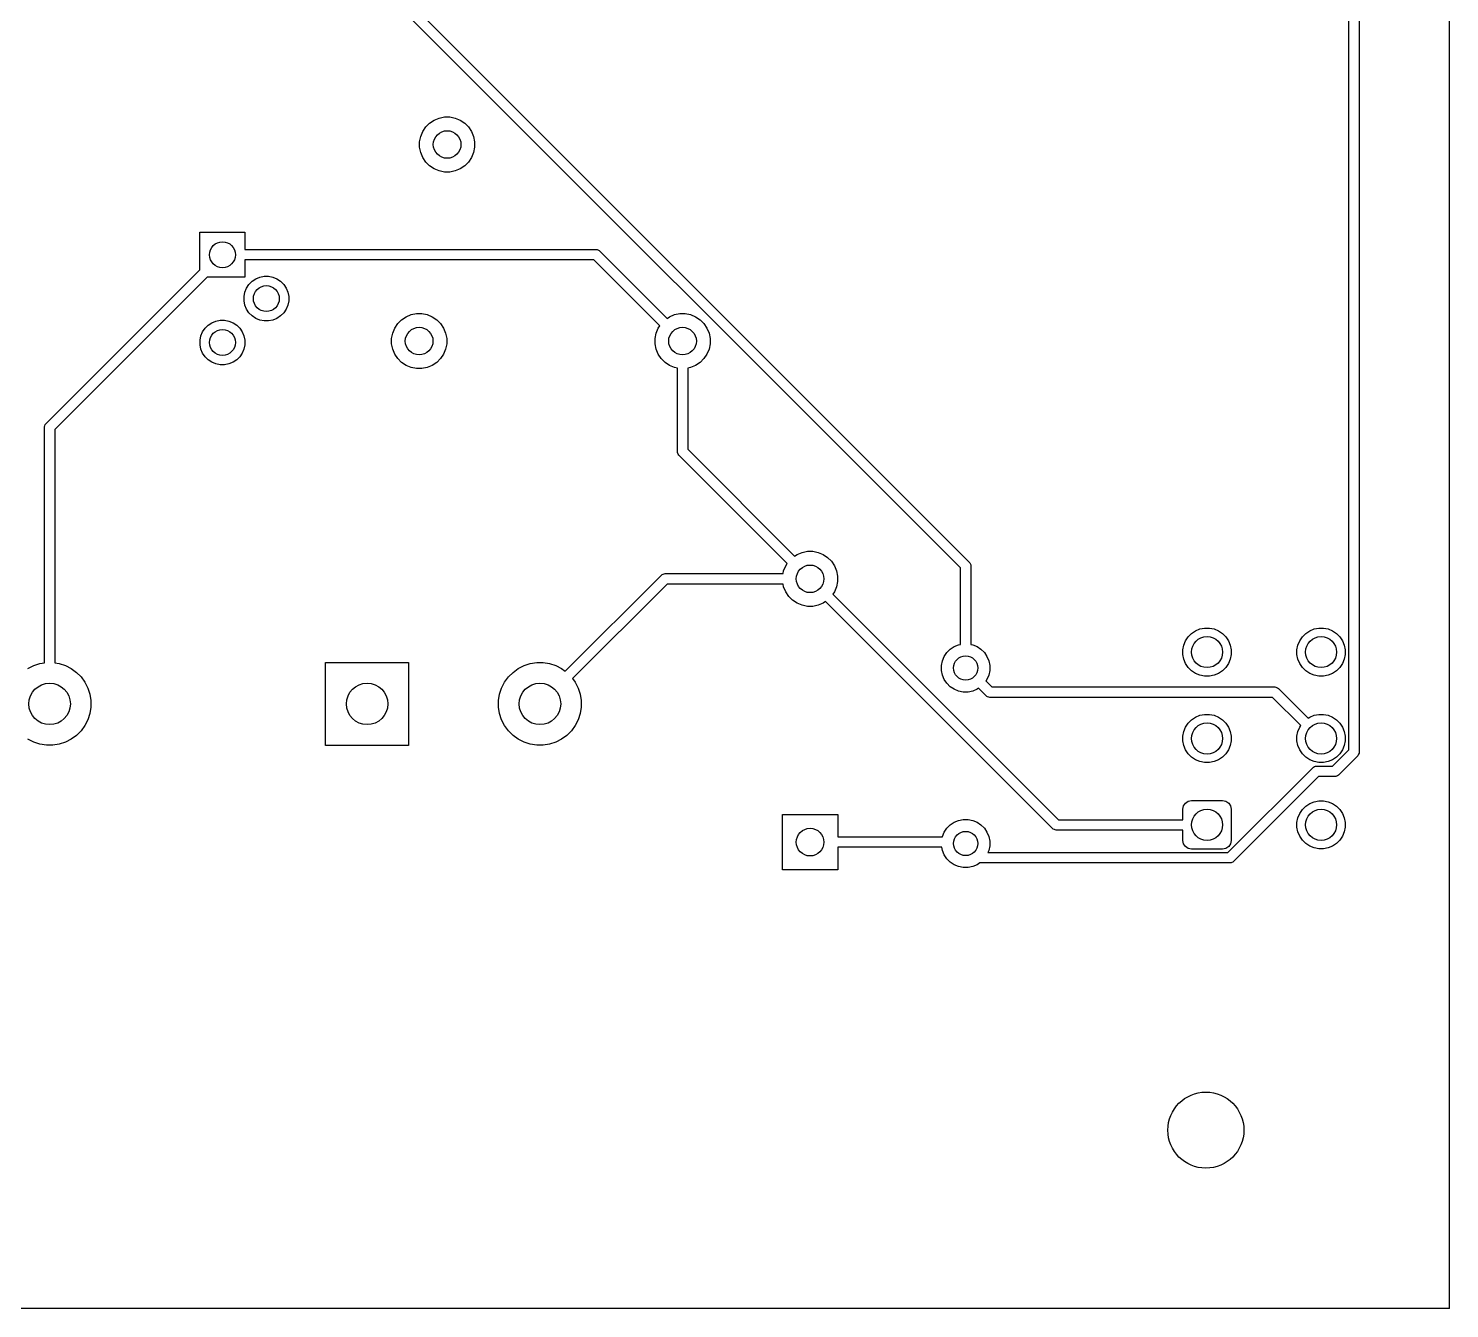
# Model space of a CAD drawing. Extents: x 119.8 to 199.8, y -185.2 to -95.2.
# Drawn here: x 158.64 to 199.76, y -185.16 to -148.11 of the extents above; entities that cross this region are included whole.
import ezdxf

# ---------------------------------------------------------------- set-up
doc = ezdxf.new("R2010")
doc.units = 0
doc.layers.add('BLACK', color=7, linetype='CONTINUOUS')

msp = doc.modelspace()

# ---------------------------------------------------------------- linework, layer by layer
at = {"layer": 'BLACK', "linetype": 'CONTINUOUS'}
for p, q in [((199.7556, -185.1644), (199.7556, -95.1644)), ((196.8407, -168.996848), (196.8407, -131.961632)), ((197.1407, -131.8995), (197.1407, -169.05898)), ((185.6056, -163.726532), (163.693468, -141.8144)), ((163.861666, -141.558334), (185.861666, -163.558334)), ((170.137192, -150.966885), (170.248085, -150.855992)), ((170.248085, -150.855992), (170.378483, -150.768863)), ((170.378483, -150.768863), (170.523372, -150.708848)), ((170.523372, -150.708848), (170.677186, -150.678252)), ((170.677186, -150.678252), (170.834014, -150.678252)), ((170.834014, -150.678252), (170.987828, -150.708848)), ((170.987828, -150.708848), (171.132717, -150.768863)), ((171.132717, -150.768863), (171.263115, -150.855992)), ((171.263115, -150.855992), (171.374008, -150.966885)), ((169.959452, -151.395986), (169.990048, -151.242172)), ((169.990048, -151.242172), (170.050063, -151.097283)), ((170.050063, -151.097283), (170.137192, -150.966885)), ((171.374008, -150.966885), (171.461137, -151.097283)), ((171.461137, -151.097283), (171.521152, -151.242172)), ((171.521152, -151.242172), (171.551748, -151.395986)), ((169.959452, -151.552814), (169.959452, -151.395986)), ((169.990048, -151.706628), (169.959452, -151.552814)), ((170.050063, -151.851517), (169.990048, -151.706628)), ((171.521152, -151.706628), (171.461137, -151.851517)), ((171.551748, -151.552814), (171.521152, -151.706628)), ((171.551748, -151.395986), (171.551748, -151.552814)), ((170.137192, -151.981915), (170.050063, -151.851517)), ((170.248085, -152.092808), (170.137192, -151.981915)), ((170.378483, -152.179937), (170.248085, -152.092808)), ((171.263115, -152.092808), (171.132717, -152.179937)), ((171.374008, -151.981915), (171.263115, -152.092808)), ((171.461137, -151.851517), (171.374008, -151.981915)), ((170.523372, -152.239952), (170.378483, -152.179937)), ((170.677186, -152.270548), (170.523372, -152.239952)), ((170.834014, -152.270548), (170.677186, -152.270548)), ((170.987828, -152.239952), (170.834014, -152.270548)), ((171.132717, -152.179937), (170.987828, -152.239952)), ((163.6056, -155.102268), (163.6056, -154.0144)), ((163.6056, -154.0144), (164.9056, -154.0144)), ((164.9056, -154.0144), (164.9056, -154.5144)), ((164.9056, -154.5144), (175.0656, -154.5144)), ((175.0656, -154.5144), (175.094864, -154.517282)), ((175.094864, -154.517282), (175.117261, -154.526559)), ((175.117261, -154.526559), (175.148935, -154.539679)), ((175.148935, -154.539679), (175.171666, -154.558334)), ((175.171666, -154.558334), (177.118773, -156.505441)), ((175.003468, -154.8144), (164.9056, -154.8144)), ((164.9056, -154.8144), (164.9056, -155.3144)), ((176.906641, -156.717573), (175.003468, -154.8144)), ((159.149534, -159.558334), (163.6056, -155.102268)), ((163.817732, -155.3144), (159.4056, -159.726532)), ((164.9056, -155.3144), (163.817732, -155.3144)), ((165.113244, -155.431943), (165.219192, -155.361151)), ((165.219192, -155.361151), (165.336915, -155.312389)), ((165.336915, -155.312389), (165.461889, -155.28753)), ((165.461889, -155.28753), (165.589311, -155.28753)), ((165.589311, -155.28753), (165.714285, -155.312389)), ((165.714285, -155.312389), (165.832008, -155.361151)), ((165.832008, -155.361151), (165.937956, -155.431943)), ((164.87873, -155.870689), (164.903589, -155.745715)), ((164.903589, -155.745715), (164.952351, -155.627992)), ((164.952351, -155.627992), (165.023143, -155.522044)), ((165.023143, -155.522044), (165.113244, -155.431943)), ((165.937956, -155.431943), (166.028057, -155.522044)), ((166.028057, -155.522044), (166.098849, -155.627992)), ((166.098849, -155.627992), (166.147611, -155.745715)), ((166.147611, -155.745715), (166.17247, -155.870689)), ((164.87873, -155.998111), (164.87873, -155.870689)), ((164.903589, -156.123085), (164.87873, -155.998111)), ((164.952351, -156.240808), (164.903589, -156.123085)), ((166.147611, -156.123085), (166.098849, -156.240808)), ((166.17247, -155.998111), (166.147611, -156.123085)), ((166.17247, -155.870689), (166.17247, -155.998111)), ((163.843244, -156.701943), (163.949192, -156.631151)), ((163.949192, -156.631151), (164.066915, -156.582389)), ((164.066915, -156.582389), (164.191889, -156.55753)), ((164.191889, -156.55753), (164.319311, -156.55753)), ((164.319311, -156.55753), (164.444285, -156.582389)), ((164.444285, -156.582389), (164.562008, -156.631151)), ((164.562008, -156.631151), (164.667956, -156.701943)), ((165.023143, -156.346756), (164.952351, -156.240808)), ((165.113244, -156.436857), (165.023143, -156.346756)), ((165.219192, -156.507649), (165.113244, -156.436857)), ((165.336915, -156.556411), (165.219192, -156.507649)), ((165.461889, -156.58127), (165.336915, -156.556411)), ((165.589311, -156.58127), (165.461889, -156.58127)), ((165.714285, -156.556411), (165.589311, -156.58127)), ((165.832008, -156.507649), (165.714285, -156.556411)), ((165.937956, -156.436857), (165.832008, -156.507649)), ((166.028057, -156.346756), (165.937956, -156.436857)), ((166.098849, -156.240808), (166.028057, -156.346756)), ((169.327192, -156.656885), (169.438085, -156.545992)), ((169.438085, -156.545992), (169.568483, -156.458863)), ((169.568483, -156.458863), (169.713372, -156.398848)), ((169.713372, -156.398848), (169.867186, -156.368252)), ((169.867186, -156.368252), (170.024014, -156.368252)), ((170.024014, -156.368252), (170.177828, -156.398848)), ((170.177828, -156.398848), (170.322717, -156.458863)), ((170.322717, -156.458863), (170.453115, -156.545992)), ((170.453115, -156.545992), (170.564008, -156.656885)), ((177.118773, -156.505441), (177.188483, -156.458863)), ((177.188483, -156.458863), (177.333372, -156.398848)), ((177.333372, -156.398848), (177.487186, -156.368252)), ((177.487186, -156.368252), (177.644014, -156.368252)), ((177.644014, -156.368252), (177.797828, -156.398848)), ((177.797828, -156.398848), (177.942717, -156.458863)), ((177.942717, -156.458863), (178.073115, -156.545992)), ((178.073115, -156.545992), (178.184008, -156.656885)), ((163.60873, -157.140689), (163.633589, -157.015715)), ((163.633589, -157.015715), (163.682351, -156.897992)), ((163.682351, -156.897992), (163.753143, -156.792044)), ((163.753143, -156.792044), (163.843244, -156.701943)), ((164.667956, -156.701943), (164.758057, -156.792044)), ((164.758057, -156.792044), (164.828849, -156.897992)), ((164.828849, -156.897992), (164.877611, -157.015715)), ((164.877611, -157.015715), (164.90247, -157.140689)), ((169.149452, -157.085986), (169.180048, -156.932172)), ((169.180048, -156.932172), (169.240063, -156.787283)), ((169.240063, -156.787283), (169.327192, -156.656885)), ((170.564008, -156.656885), (170.651137, -156.787283)), ((170.651137, -156.787283), (170.711152, -156.932172)), ((170.711152, -156.932172), (170.741748, -157.085986)), ((176.769452, -157.085986), (176.800048, -156.932172)), ((176.800048, -156.932172), (176.860063, -156.787283)), ((176.860063, -156.787283), (176.906641, -156.717573)), ((178.184008, -156.656885), (178.271137, -156.787283)), ((178.271137, -156.787283), (178.331152, -156.932172)), ((178.331152, -156.932172), (178.361748, -157.085986)), ((163.60873, -157.268111), (163.60873, -157.140689)), ((163.633589, -157.393085), (163.60873, -157.268111)), ((163.682351, -157.510808), (163.633589, -157.393085)), ((164.877611, -157.393085), (164.828849, -157.510808)), ((164.90247, -157.268111), (164.877611, -157.393085)), ((164.90247, -157.140689), (164.90247, -157.268111)), ((169.149452, -157.242814), (169.149452, -157.085986)), ((169.180048, -157.396628), (169.149452, -157.242814)), ((169.240063, -157.541517), (169.180048, -157.396628)), ((170.711152, -157.396628), (170.651137, -157.541517)), ((170.741748, -157.242814), (170.711152, -157.396628)), ((170.741748, -157.085986), (170.741748, -157.242814)), ((176.769452, -157.242814), (176.769452, -157.085986)), ((176.800048, -157.396628), (176.769452, -157.242814)), ((176.860063, -157.541517), (176.800048, -157.396628)), ((178.331152, -157.396628), (178.271137, -157.541517)), ((178.361748, -157.242814), (178.331152, -157.396628)), ((178.361748, -157.085986), (178.361748, -157.242814)), ((163.753143, -157.616756), (163.682351, -157.510808)), ((163.843244, -157.706857), (163.753143, -157.616756)), ((163.949192, -157.777649), (163.843244, -157.706857)), ((164.066915, -157.826411), (163.949192, -157.777649)), ((164.191889, -157.85127), (164.066915, -157.826411)), ((164.319311, -157.85127), (164.191889, -157.85127)), ((164.444285, -157.826411), (164.319311, -157.85127)), ((164.562008, -157.777649), (164.444285, -157.826411)), ((164.667956, -157.706857), (164.562008, -157.777649)), ((164.758057, -157.616756), (164.667956, -157.706857)), ((164.828849, -157.510808), (164.758057, -157.616756)), ((169.327192, -157.671915), (169.240063, -157.541517)), ((169.438085, -157.782808), (169.327192, -157.671915)), ((169.568483, -157.869937), (169.438085, -157.782808)), ((169.713372, -157.929952), (169.568483, -157.869937)), ((170.322717, -157.869937), (170.177828, -157.929952)), ((170.453115, -157.782808), (170.322717, -157.869937)), ((170.564008, -157.671915), (170.453115, -157.782808)), ((170.651137, -157.541517), (170.564008, -157.671915)), ((176.947192, -157.671915), (176.860063, -157.541517)), ((177.058085, -157.782808), (176.947192, -157.671915)), ((177.188483, -157.869937), (177.058085, -157.782808)), ((177.333372, -157.929952), (177.188483, -157.869937)), ((177.942717, -157.869937), (177.797828, -157.929952)), ((178.073115, -157.782808), (177.942717, -157.869937)), ((178.184008, -157.671915), (178.073115, -157.782808)), ((178.271137, -157.541517), (178.184008, -157.671915)), ((169.867186, -157.960548), (169.713372, -157.929952)), ((170.024014, -157.960548), (169.867186, -157.960548)), ((170.177828, -157.929952), (170.024014, -157.960548)), ((177.4156, -157.946308), (177.333372, -157.929952)), ((177.4156, -160.3544), (177.4156, -157.946308)), ((177.797828, -157.929952), (177.7156, -157.946308)), ((177.7156, -157.946308), (177.7156, -160.292268)), ((159.1056, -159.6644), (159.108482, -159.635136)), ((159.1056, -166.476944), (159.1056, -159.6644)), ((159.108482, -159.635136), (159.117759, -159.612739)), ((159.117759, -159.612739), (159.130879, -159.581065)), ((159.130879, -159.581065), (159.149534, -159.558334)), ((159.4056, -159.726532), (159.4056, -166.476944)), ((177.7156, -160.292268), (180.808773, -163.385441)), ((177.418482, -160.383663), (177.4156, -160.3544)), ((177.440879, -160.437735), (177.418482, -160.383663)), ((177.459534, -160.460466), (177.440879, -160.437735)), ((180.596641, -163.597573), (177.459534, -160.460466)), ((180.550063, -163.667283), (180.596641, -163.597573)), ((180.808773, -163.385441), (180.878483, -163.338863)), ((180.878483, -163.338863), (181.023372, -163.278848)), ((181.023372, -163.278848), (181.177186, -163.248252)), ((181.177186, -163.248252), (181.334014, -163.248252)), ((181.334014, -163.248252), (181.487828, -163.278848)), ((181.487828, -163.278848), (181.632717, -163.338863)), ((181.632717, -163.338863), (181.763115, -163.425992)), ((181.763115, -163.425992), (181.874008, -163.536885)), ((181.874008, -163.536885), (181.961137, -163.667283)), ((185.861666, -163.558334), (185.880321, -163.581064)), ((185.880321, -163.581064), (185.896157, -163.619299)), ((185.896157, -163.619299), (185.902718, -163.635136)), ((174.173976, -166.718676), (176.954319, -163.938334)), ((176.954319, -163.938334), (176.97705, -163.919679)), ((176.97705, -163.919679), (177.008724, -163.906559)), ((177.008724, -163.906559), (177.031121, -163.897282)), ((177.031121, -163.897282), (177.060385, -163.8944)), ((177.060385, -163.8944), (180.473692, -163.8944)), ((180.473692, -163.8944), (180.490048, -163.812172)), ((180.490048, -163.812172), (180.550063, -163.667283)), ((181.961137, -163.667283), (182.021152, -163.812172)), ((182.021152, -163.812172), (182.051748, -163.965986)), ((182.051748, -163.965986), (182.051748, -164.122814)), ((185.6056, -165.94396), (185.6056, -163.726532)), ((185.902718, -163.635136), (185.9056, -163.6644)), ((185.9056, -163.6644), (185.9056, -165.94396)), ((177.122517, -164.1944), (174.386108, -166.930808)), ((180.473692, -164.1944), (177.122517, -164.1944)), ((180.490048, -164.276628), (180.473692, -164.1944)), ((180.550063, -164.421517), (180.490048, -164.276628)), ((180.637192, -164.551915), (180.550063, -164.421517)), ((181.961137, -164.421517), (181.914558, -164.491226)), ((182.021152, -164.276628), (181.961137, -164.421517)), ((182.051748, -164.122814), (182.021152, -164.276628)), ((180.748085, -164.662808), (180.637192, -164.551915)), ((180.878483, -164.749937), (180.748085, -164.662808)), ((181.023372, -164.809952), (180.878483, -164.749937)), ((181.177186, -164.840548), (181.023372, -164.809952)), ((181.334014, -164.840548), (181.177186, -164.840548)), ((181.487828, -164.809952), (181.334014, -164.840548)), ((181.632717, -164.749937), (181.487828, -164.809952)), ((181.702426, -164.703358), (181.632717, -164.749937)), ((188.269534, -171.270466), (181.702426, -164.703358)), ((181.914558, -164.491226), (188.437732, -171.0144)), ((192.196993, -165.720325), (192.294025, -165.623293)), ((192.294025, -165.623293), (192.408122, -165.547055)), ((192.408122, -165.547055), (192.534901, -165.494542)), ((192.534901, -165.494542), (192.669488, -165.467771)), ((192.669488, -165.467771), (192.806712, -165.467771)), ((192.806712, -165.467771), (192.941299, -165.494542)), ((192.941299, -165.494542), (193.068078, -165.547055)), ((193.068078, -165.547055), (193.182175, -165.623293)), ((193.182175, -165.623293), (193.279207, -165.720325)), ((195.496993, -165.720325), (195.594025, -165.623293)), ((195.594025, -165.623293), (195.708122, -165.547055)), ((195.708122, -165.547055), (195.834901, -165.494542)), ((195.834901, -165.494542), (195.969488, -165.467771)), ((195.969488, -165.467771), (196.106712, -165.467771)), ((196.106712, -165.467771), (196.241299, -165.494542)), ((196.241299, -165.494542), (196.368078, -165.547055)), ((196.368078, -165.547055), (196.482175, -165.623293)), ((196.482175, -165.623293), (196.579207, -165.720325)), ((185.214493, -166.180325), (185.311525, -166.083293)), ((185.311525, -166.083293), (185.425622, -166.007055)), ((185.425622, -166.007055), (185.552401, -165.954542)), ((185.552401, -165.954542), (185.6056, -165.94396)), ((185.9056, -165.94396), (185.958799, -165.954542)), ((185.958799, -165.954542), (186.085578, -166.007055)), ((186.085578, -166.007055), (186.199675, -166.083293)), ((186.199675, -166.083293), (186.296707, -166.180325)), ((192.041471, -166.095788), (192.068242, -165.961201)), ((192.041471, -166.233012), (192.041471, -166.095788)), ((192.068242, -165.961201), (192.120755, -165.834422)), ((192.120755, -165.834422), (192.196993, -165.720325)), ((193.279207, -165.720325), (193.355445, -165.834422)), ((193.355445, -165.834422), (193.407958, -165.961201)), ((193.407958, -165.961201), (193.434729, -166.095788)), ((193.434729, -166.095788), (193.434729, -166.233012)), ((195.341471, -166.095788), (195.368242, -165.961201)), ((195.341471, -166.233012), (195.341471, -166.095788)), ((195.368242, -165.961201), (195.420755, -165.834422)), ((195.420755, -165.834422), (195.496993, -165.720325)), ((196.579207, -165.720325), (196.655445, -165.834422)), ((196.655445, -165.834422), (196.707958, -165.961201)), ((196.707958, -165.961201), (196.734729, -166.095788)), ((196.734729, -166.095788), (196.734729, -166.233012)), ((158.79638, -166.555745), (158.975466, -166.497556)), ((158.975466, -166.497556), (159.1056, -166.476944)), ((159.4056, -166.476944), (159.535734, -166.497556)), ((159.535734, -166.497556), (159.71482, -166.555745)), ((167.240385, -168.8644), (167.240385, -166.4644)), ((167.240385, -166.4644), (169.640385, -166.4644)), ((169.640385, -166.4644), (169.640385, -168.8644)), ((172.981165, -166.555745), (173.160251, -166.497556)), ((173.160251, -166.497556), (173.346234, -166.468099)), ((173.346234, -166.468099), (173.534536, -166.468099)), ((173.534536, -166.468099), (173.720519, -166.497556)), ((173.720519, -166.497556), (173.899605, -166.555745)), ((185.058971, -166.555788), (185.085742, -166.421201)), ((185.085742, -166.421201), (185.138255, -166.294422)), ((185.138255, -166.294422), (185.214493, -166.180325)), ((186.296707, -166.180325), (186.372945, -166.294422)), ((186.372945, -166.294422), (186.425458, -166.421201)), ((186.425458, -166.421201), (186.452229, -166.555788)), ((192.068242, -166.367599), (192.041471, -166.233012)), ((192.120755, -166.494378), (192.068242, -166.367599)), ((192.196993, -166.608475), (192.120755, -166.494378)), ((193.355445, -166.494378), (193.279207, -166.608475)), ((193.407958, -166.367599), (193.355445, -166.494378)), ((193.434729, -166.233012), (193.407958, -166.367599)), ((195.368242, -166.367599), (195.341471, -166.233012)), ((195.420755, -166.494378), (195.368242, -166.367599)), ((195.496993, -166.608475), (195.420755, -166.494378)), ((196.655445, -166.494378), (196.579207, -166.608475)), ((196.707958, -166.367599), (196.655445, -166.494378)), ((196.734729, -166.233012), (196.707958, -166.367599)), ((158.628602, -166.641232), (158.79638, -166.555745)), ((159.71482, -166.555745), (159.882598, -166.641232)), ((159.882598, -166.641232), (160.034938, -166.751913)), ((160.034938, -166.751913), (160.168087, -166.885062)), ((160.168087, -166.885062), (160.278768, -167.037402)), ((172.417217, -167.037402), (172.527898, -166.885062)), ((172.527898, -166.885062), (172.661047, -166.751913)), ((172.661047, -166.751913), (172.813387, -166.641232)), ((172.813387, -166.641232), (172.981165, -166.555745)), ((173.899605, -166.555745), (174.067383, -166.641232)), ((174.067383, -166.641232), (174.173976, -166.718676)), ((185.058971, -166.693012), (185.058971, -166.555788)), ((185.085742, -166.827599), (185.058971, -166.693012)), ((185.138255, -166.954378), (185.085742, -166.827599)), ((186.425458, -166.827599), (186.372945, -166.954378)), ((186.452229, -166.693012), (186.425458, -166.827599)), ((186.452229, -166.555788), (186.452229, -166.693012)), ((192.294025, -166.705507), (192.196993, -166.608475)), ((192.408122, -166.781745), (192.294025, -166.705507)), ((192.534901, -166.834258), (192.408122, -166.781745)), ((192.669488, -166.861029), (192.534901, -166.834258)), ((192.806712, -166.861029), (192.669488, -166.861029)), ((192.941299, -166.834258), (192.806712, -166.861029)), ((193.068078, -166.781745), (192.941299, -166.834258)), ((193.182175, -166.705507), (193.068078, -166.781745)), ((193.279207, -166.608475), (193.182175, -166.705507)), ((195.594025, -166.705507), (195.496993, -166.608475)), ((195.708122, -166.781745), (195.594025, -166.705507)), ((195.834901, -166.834258), (195.708122, -166.781745)), ((195.969488, -166.861029), (195.834901, -166.834258)), ((196.106712, -166.861029), (195.969488, -166.861029)), ((196.241299, -166.834258), (196.106712, -166.861029)), ((196.368078, -166.781745), (196.241299, -166.834258)), ((196.482175, -166.705507), (196.368078, -166.781745)), ((196.579207, -166.608475), (196.482175, -166.705507)), ((160.278768, -167.037402), (160.364255, -167.20518)), ((160.364255, -167.20518), (160.422444, -167.384266)), ((172.273541, -167.384266), (172.33173, -167.20518)), ((172.33173, -167.20518), (172.417217, -167.037402)), ((174.386108, -166.930808), (174.463553, -167.037402)), ((174.463553, -167.037402), (174.54904, -167.20518)), ((174.54904, -167.20518), (174.607229, -167.384266)), ((185.214493, -167.068475), (185.138255, -166.954378)), ((185.311525, -167.165507), (185.214493, -167.068475)), ((185.425622, -167.241745), (185.311525, -167.165507)), ((185.552401, -167.294258), (185.425622, -167.241745)), ((185.686988, -167.321029), (185.552401, -167.294258)), ((185.824212, -167.321029), (185.686988, -167.321029)), ((185.958799, -167.294258), (185.824212, -167.321029)), ((186.085578, -167.241745), (185.958799, -167.294258)), ((186.130677, -167.211609), (186.085578, -167.241745)), ((186.349534, -167.430466), (186.130677, -167.211609)), ((186.372945, -166.954378), (186.342809, -166.999477)), ((186.342809, -166.999477), (186.517732, -167.1744)), ((186.517732, -167.1744), (194.6981, -167.1744)), ((194.6981, -167.1744), (194.727364, -167.177282)), ((194.727364, -167.177282), (194.749761, -167.186559)), ((194.749761, -167.186559), (194.781435, -167.199679)), ((194.781435, -167.199679), (194.804166, -167.218334)), ((194.804166, -167.218334), (195.663022, -168.07719)), ((160.422444, -167.384266), (160.451901, -167.570249)), ((160.451901, -167.570249), (160.451901, -167.758551)), ((172.244084, -167.570249), (172.273541, -167.384266)), ((172.244084, -167.758551), (172.244084, -167.570249)), ((174.607229, -167.384266), (174.636686, -167.570249)), ((174.636686, -167.570249), (174.636686, -167.758551)), ((186.372264, -167.449121), (186.349534, -167.430466)), ((186.386787, -167.455136), (186.372264, -167.449121)), ((186.426336, -167.471518), (186.386787, -167.455136)), ((186.4556, -167.4744), (186.426336, -167.471518)), ((194.635968, -167.4744), (186.4556, -167.4744)), ((195.45089, -168.289322), (194.635968, -167.4744)), ((160.364255, -168.12362), (160.278768, -168.291398)), ((160.422444, -167.944534), (160.364255, -168.12362)), ((160.451901, -167.758551), (160.422444, -167.944534)), ((172.273541, -167.944534), (172.244084, -167.758551)), ((172.33173, -168.12362), (172.273541, -167.944534)), ((172.417217, -168.291398), (172.33173, -168.12362)), ((174.54904, -168.12362), (174.463553, -168.291398)), ((174.607229, -167.944534), (174.54904, -168.12362)), ((174.636686, -167.758551), (174.607229, -167.944534)), ((192.196993, -168.220325), (192.294025, -168.123293)), ((192.294025, -168.123293), (192.408122, -168.047055)), ((192.408122, -168.047055), (192.534901, -167.994542)), ((192.534901, -167.994542), (192.669488, -167.967771)), ((192.669488, -167.967771), (192.806712, -167.967771)), ((192.806712, -167.967771), (192.941299, -167.994542)), ((192.941299, -167.994542), (193.068078, -168.047055)), ((193.068078, -168.047055), (193.182175, -168.123293)), ((193.182175, -168.123293), (193.279207, -168.220325)), ((195.663022, -168.07719), (195.708122, -168.047055)), ((195.708122, -168.047055), (195.834901, -167.994542)), ((195.834901, -167.994542), (195.969488, -167.967771)), ((195.969488, -167.967771), (196.106712, -167.967771)), ((196.106712, -167.967771), (196.241299, -167.994542)), ((196.241299, -167.994542), (196.368078, -168.047055)), ((196.368078, -168.047055), (196.482175, -168.123293)), ((196.482175, -168.123293), (196.579207, -168.220325)), ((160.168087, -168.443738), (160.034938, -168.576887)), ((160.278768, -168.291398), (160.168087, -168.443738)), ((172.527898, -168.443738), (172.417217, -168.291398)), ((172.661047, -168.576887), (172.527898, -168.443738)), ((174.352872, -168.443738), (174.219723, -168.576887)), ((174.463553, -168.291398), (174.352872, -168.443738)), ((192.041471, -168.595788), (192.068242, -168.461201)), ((192.068242, -168.461201), (192.120755, -168.334422)), ((192.120755, -168.334422), (192.196993, -168.220325)), ((193.279207, -168.220325), (193.355445, -168.334422)), ((193.355445, -168.334422), (193.407958, -168.461201)), ((193.407958, -168.461201), (193.434729, -168.595788)), ((195.341471, -168.595788), (195.368242, -168.461201)), ((195.368242, -168.461201), (195.420755, -168.334422)), ((195.420755, -168.334422), (195.45089, -168.289322)), ((196.579207, -168.220325), (196.655445, -168.334422)), ((196.655445, -168.334422), (196.707958, -168.461201)), ((196.707958, -168.461201), (196.734729, -168.595788)), ((158.79638, -168.773055), (158.628602, -168.687568)), ((158.975466, -168.831244), (158.79638, -168.773055)), ((159.161449, -168.860701), (158.975466, -168.831244)), ((159.349751, -168.860701), (159.161449, -168.860701)), ((159.535734, -168.831244), (159.349751, -168.860701)), ((159.71482, -168.773055), (159.535734, -168.831244)), ((159.882598, -168.687568), (159.71482, -168.773055)), ((160.034938, -168.576887), (159.882598, -168.687568)), ((169.640385, -168.8644), (167.240385, -168.8644)), ((172.813387, -168.687568), (172.661047, -168.576887)), ((172.981165, -168.773055), (172.813387, -168.687568)), ((173.160251, -168.831244), (172.981165, -168.773055)), ((173.346234, -168.860701), (173.160251, -168.831244)), ((173.534536, -168.860701), (173.346234, -168.860701)), ((173.720519, -168.831244), (173.534536, -168.860701)), ((173.899605, -168.773055), (173.720519, -168.831244)), ((174.067383, -168.687568), (173.899605, -168.773055)), ((174.219723, -168.576887), (174.067383, -168.687568)), ((192.041471, -168.733012), (192.041471, -168.595788)), ((192.068242, -168.867599), (192.041471, -168.733012)), ((192.120755, -168.994378), (192.068242, -168.867599)), ((193.407958, -168.867599), (193.355445, -168.994378)), ((193.434729, -168.733012), (193.407958, -168.867599)), ((193.434729, -168.595788), (193.434729, -168.733012)), ((195.341471, -168.733012), (195.341471, -168.595788)), ((195.368242, -168.867599), (195.341471, -168.733012)), ((195.420755, -168.994378), (195.368242, -168.867599)), ((196.707958, -168.867599), (196.655445, -168.994378)), ((196.734729, -168.733012), (196.707958, -168.867599)), ((196.734729, -168.595788), (196.734729, -168.733012)), ((192.196993, -169.108475), (192.120755, -168.994378)), ((192.294025, -169.205507), (192.196993, -169.108475)), ((192.408122, -169.281745), (192.294025, -169.205507)), ((192.534901, -169.334258), (192.408122, -169.281745)), ((192.669488, -169.361029), (192.534901, -169.334258)), ((192.806712, -169.361029), (192.669488, -169.361029)), ((192.941299, -169.334258), (192.806712, -169.361029)), ((193.068078, -169.281745), (192.941299, -169.334258)), ((193.182175, -169.205507), (193.068078, -169.281745)), ((193.279207, -169.108475), (193.182175, -169.205507)), ((193.355445, -168.994378), (193.279207, -169.108475)), ((195.496993, -169.108475), (195.420755, -168.994378)), ((195.594025, -169.205507), (195.496993, -169.108475)), ((195.708122, -169.281745), (195.594025, -169.205507)), ((195.834901, -169.334258), (195.708122, -169.281745)), ((195.969488, -169.361029), (195.834901, -169.334258)), ((196.106712, -169.361029), (195.969488, -169.361029)), ((196.241299, -169.334258), (196.106712, -169.361029)), ((196.368078, -169.281745), (196.241299, -169.334258)), ((196.482175, -169.205507), (196.368078, -169.281745)), ((196.370548, -169.467), (196.8407, -168.996848)), ((196.579207, -169.108475), (196.482175, -169.205507)), ((197.096766, -169.165046), (196.538746, -169.723066)), ((196.655445, -168.994378), (196.579207, -169.108475)), ((197.115421, -169.142316), (197.096766, -169.165046)), ((197.124697, -169.119918), (197.115421, -169.142316)), ((197.137818, -169.088244), (197.124697, -169.119918)), ((197.1407, -169.05898), (197.137818, -169.088244)), ((193.34108, -171.967), (195.797146, -169.510934)), ((195.965344, -169.767), (193.509278, -172.223066)), ((195.797146, -169.510934), (195.819877, -169.492279)), ((195.819877, -169.492279), (195.851551, -169.479159)), ((195.851551, -169.479159), (195.873948, -169.469882)), ((195.873948, -169.469882), (195.903212, -169.467)), ((195.903212, -169.467), (196.370548, -169.467)), ((196.43268, -169.767), (195.965344, -169.767)), ((196.461944, -169.764118), (196.43268, -169.767)), ((196.484341, -169.75484), (196.461944, -169.764118)), ((196.516015, -169.741721), (196.484341, -169.75484)), ((196.538746, -169.723066), (196.516015, -169.741721)), ((192.0381, -170.7144), (192.05713, -170.618729)), ((192.05713, -170.618729), (192.111323, -170.537623)), ((192.111323, -170.537623), (192.192429, -170.48343)), ((192.192429, -170.48343), (192.2881, -170.4644)), ((192.2881, -170.4644), (193.1881, -170.4644)), ((193.1881, -170.4644), (193.283771, -170.48343)), ((193.283771, -170.48343), (193.364877, -170.537623)), ((193.364877, -170.537623), (193.41907, -170.618729)), ((193.41907, -170.618729), (193.4381, -170.7144)), ((195.594025, -170.623293), (195.708122, -170.547055)), ((195.708122, -170.547055), (195.834901, -170.494542)), ((195.834901, -170.494542), (195.969488, -170.467771)), ((195.969488, -170.467771), (196.106712, -170.467771)), ((196.106712, -170.467771), (196.241299, -170.494542)), ((196.241299, -170.494542), (196.368078, -170.547055)), ((196.368078, -170.547055), (196.482175, -170.623293)), ((180.4556, -172.4644), (180.4556, -170.8644)), ((180.4556, -170.8644), (182.0556, -170.8644)), ((182.0556, -170.8644), (182.0556, -171.5144)), ((185.552401, -171.034542), (185.686988, -171.007771)), ((185.686988, -171.007771), (185.824212, -171.007771)), ((185.824212, -171.007771), (185.958799, -171.034542)), ((188.437732, -171.0144), (192.0381, -171.0144)), ((192.0381, -171.0144), (192.0381, -170.7144)), ((193.4381, -170.7144), (193.4381, -171.6144)), ((195.341471, -171.095788), (195.368242, -170.961201)), ((195.368242, -170.961201), (195.420755, -170.834422)), ((195.420755, -170.834422), (195.496993, -170.720325)), ((195.496993, -170.720325), (195.594025, -170.623293)), ((196.482175, -170.623293), (196.579207, -170.720325)), ((196.579207, -170.720325), (196.655445, -170.834422)), ((196.655445, -170.834422), (196.707958, -170.961201)), ((196.707958, -170.961201), (196.734729, -171.095788)), ((185.085742, -171.501201), (185.138255, -171.374422)), ((185.138255, -171.374422), (185.214493, -171.260325)), ((185.214493, -171.260325), (185.311525, -171.163293)), ((185.311525, -171.163293), (185.425622, -171.087055)), ((185.425622, -171.087055), (185.552401, -171.034542)), ((185.958799, -171.034542), (186.085578, -171.087055)), ((186.085578, -171.087055), (186.199675, -171.163293)), ((186.199675, -171.163293), (186.296707, -171.260325)), ((186.296707, -171.260325), (186.372945, -171.374422)), ((186.372945, -171.374422), (186.425458, -171.501201)), ((188.292265, -171.289121), (188.269534, -171.270466)), ((188.323939, -171.30224), (188.292265, -171.289121)), ((188.346336, -171.311518), (188.323939, -171.30224)), ((188.3756, -171.3144), (188.346336, -171.311518)), ((192.0381, -171.3144), (188.3756, -171.3144)), ((192.0381, -171.6144), (192.0381, -171.3144)), ((195.341471, -171.233012), (195.341471, -171.095788)), ((195.368242, -171.367599), (195.341471, -171.233012)), ((195.420755, -171.494378), (195.368242, -171.367599)), ((196.707958, -171.367599), (196.655445, -171.494378)), ((196.734729, -171.233012), (196.707958, -171.367599)), ((196.734729, -171.095788), (196.734729, -171.233012)), ((182.0556, -171.5144), (185.083117, -171.5144)), ((185.067204, -171.8144), (182.0556, -171.8144)), ((182.0556, -171.8144), (182.0556, -172.4644)), ((185.085742, -171.907599), (185.067204, -171.8144)), ((185.083117, -171.5144), (185.085742, -171.501201)), ((186.425458, -171.501201), (186.452229, -171.635788)), ((186.452229, -171.773012), (186.425458, -171.907599)), ((186.452229, -171.635788), (186.452229, -171.773012)), ((192.05713, -171.710071), (192.0381, -171.6144)), ((192.111323, -171.791177), (192.05713, -171.710071)), ((192.192429, -171.84537), (192.111323, -171.791177)), ((192.2881, -171.8644), (192.192429, -171.84537)), ((193.283771, -171.84537), (193.1881, -171.8644)), ((193.364877, -171.791177), (193.283771, -171.84537)), ((193.41907, -171.710071), (193.364877, -171.791177)), ((193.4381, -171.6144), (193.41907, -171.710071)), ((195.496993, -171.608475), (195.420755, -171.494378)), ((195.594025, -171.705507), (195.496993, -171.608475)), ((195.708122, -171.781745), (195.594025, -171.705507)), ((195.834901, -171.834258), (195.708122, -171.781745)), ((195.969488, -171.861029), (195.834901, -171.834258)), ((196.241299, -171.834258), (196.106712, -171.861029)), ((196.368078, -171.781745), (196.241299, -171.834258)), ((196.482175, -171.705507), (196.368078, -171.781745)), ((196.579207, -171.608475), (196.482175, -171.705507)), ((196.655445, -171.494378), (196.579207, -171.608475)), ((185.138255, -172.034378), (185.085742, -171.907599)), ((185.214493, -172.148475), (185.138255, -172.034378)), ((185.311525, -172.245507), (185.214493, -172.148475)), ((185.425622, -172.321745), (185.311525, -172.245507)), ((186.425458, -171.907599), (186.400854, -171.967)), ((186.400854, -171.967), (193.34108, -171.967)), ((193.1881, -171.8644), (192.2881, -171.8644)), ((193.432476, -172.264118), (193.403212, -172.267)), ((193.454873, -172.25484), (193.432476, -172.264118)), ((193.486547, -172.241721), (193.454873, -172.25484)), ((193.509278, -172.223066), (193.486547, -172.241721)), ((196.106712, -171.861029), (195.969488, -171.861029)), ((182.0556, -172.4644), (180.4556, -172.4644)), ((185.552401, -172.374258), (185.425622, -172.321745)), ((185.686988, -172.401029), (185.552401, -172.374258)), ((185.824212, -172.401029), (185.686988, -172.401029)), ((185.958799, -172.374258), (185.824212, -172.401029)), ((186.085578, -172.321745), (185.958799, -172.374258)), ((186.167597, -172.26694), (186.085578, -172.321745)), ((186.1682, -172.267), (186.167597, -172.26694)), ((193.403212, -172.267), (186.1682, -172.267)), ((199.7556, -185.1644), (119.7556, -185.1644))]:
    msp.add_line(p, q, dxfattribs=at)
at = {"layer": 'BLACK'}
for centre, radius in [((170.7556, -151.4744), 0.4), ((170.7556, -151.4744), 0.4), ((164.2556, -154.6644), 0.375), ((164.2556, -154.6644), 0.375), ((165.5256, -155.9344), 0.375), ((165.5256, -155.9344), 0.375), ((164.2556, -157.2044), 0.375), ((164.2556, -157.2044), 0.375), ((169.9456, -157.1644), 0.4), ((169.9456, -157.1644), 0.4), ((177.5656, -157.1644), 0.4), ((177.5656, -157.1644), 0.4), ((181.2556, -164.0444), 0.4), ((181.2556, -164.0444), 0.4), ((192.7381, -166.1644), 0.45), ((192.7381, -166.1644), 0.45), ((196.0381, -166.1644), 0.45), ((196.0381, -166.1644), 0.45), ((185.7556, -166.6244), 0.35), ((185.7556, -166.6244), 0.35), ((159.2556, -167.6644), 0.6), ((159.2556, -167.6644), 0.6), ((168.440385, -167.6644), 0.6), ((168.440385, -167.6644), 0.6), ((173.440385, -167.6644), 0.6), ((173.440385, -167.6644), 0.6), ((192.7381, -168.6644), 0.45), ((192.7381, -168.6644), 0.45), ((196.0381, -168.6644), 0.45), ((196.0381, -168.6644), 0.45), ((192.7381, -171.1644), 0.45), ((192.7381, -171.1644), 0.45), ((196.0381, -171.1644), 0.45), ((196.0381, -171.1644), 0.45), ((181.2556, -171.6644), 0.4), ((181.2556, -171.6644), 0.4), ((185.7556, -171.7044), 0.35), ((185.7556, -171.7044), 0.35), ((192.7056, -180), 1.1), ((192.7056, -180), 1.099999)]:
    msp.add_circle(centre, radius, dxfattribs=at)
at = {"layer": 'WHITE'}
for centre, radius in [((170.7556, -151.4744), 0.4), ((164.2556, -154.6644), 0.375), ((165.5256, -155.9344), 0.375), ((164.2556, -157.2044), 0.375), ((169.9456, -157.1644), 0.4), ((177.5656, -157.1644), 0.4), ((181.2556, -164.0444), 0.4), ((192.7381, -166.1644), 0.45), ((196.0381, -166.1644), 0.45), ((185.7556, -166.6244), 0.35), ((159.2556, -167.6644), 0.6), ((168.440385, -167.6644), 0.6), ((173.440385, -167.6644), 0.6), ((192.7381, -168.6644), 0.45), ((196.0381, -168.6644), 0.45), ((192.7381, -171.1644), 0.45), ((196.0381, -171.1644), 0.45), ((181.2556, -171.6644), 0.4), ((185.7556, -171.7044), 0.35), ((192.7056, -180), 1.099999)]:
    msp.add_circle(centre, radius, dxfattribs=at)

doc.saveas('drawing.dxf')
